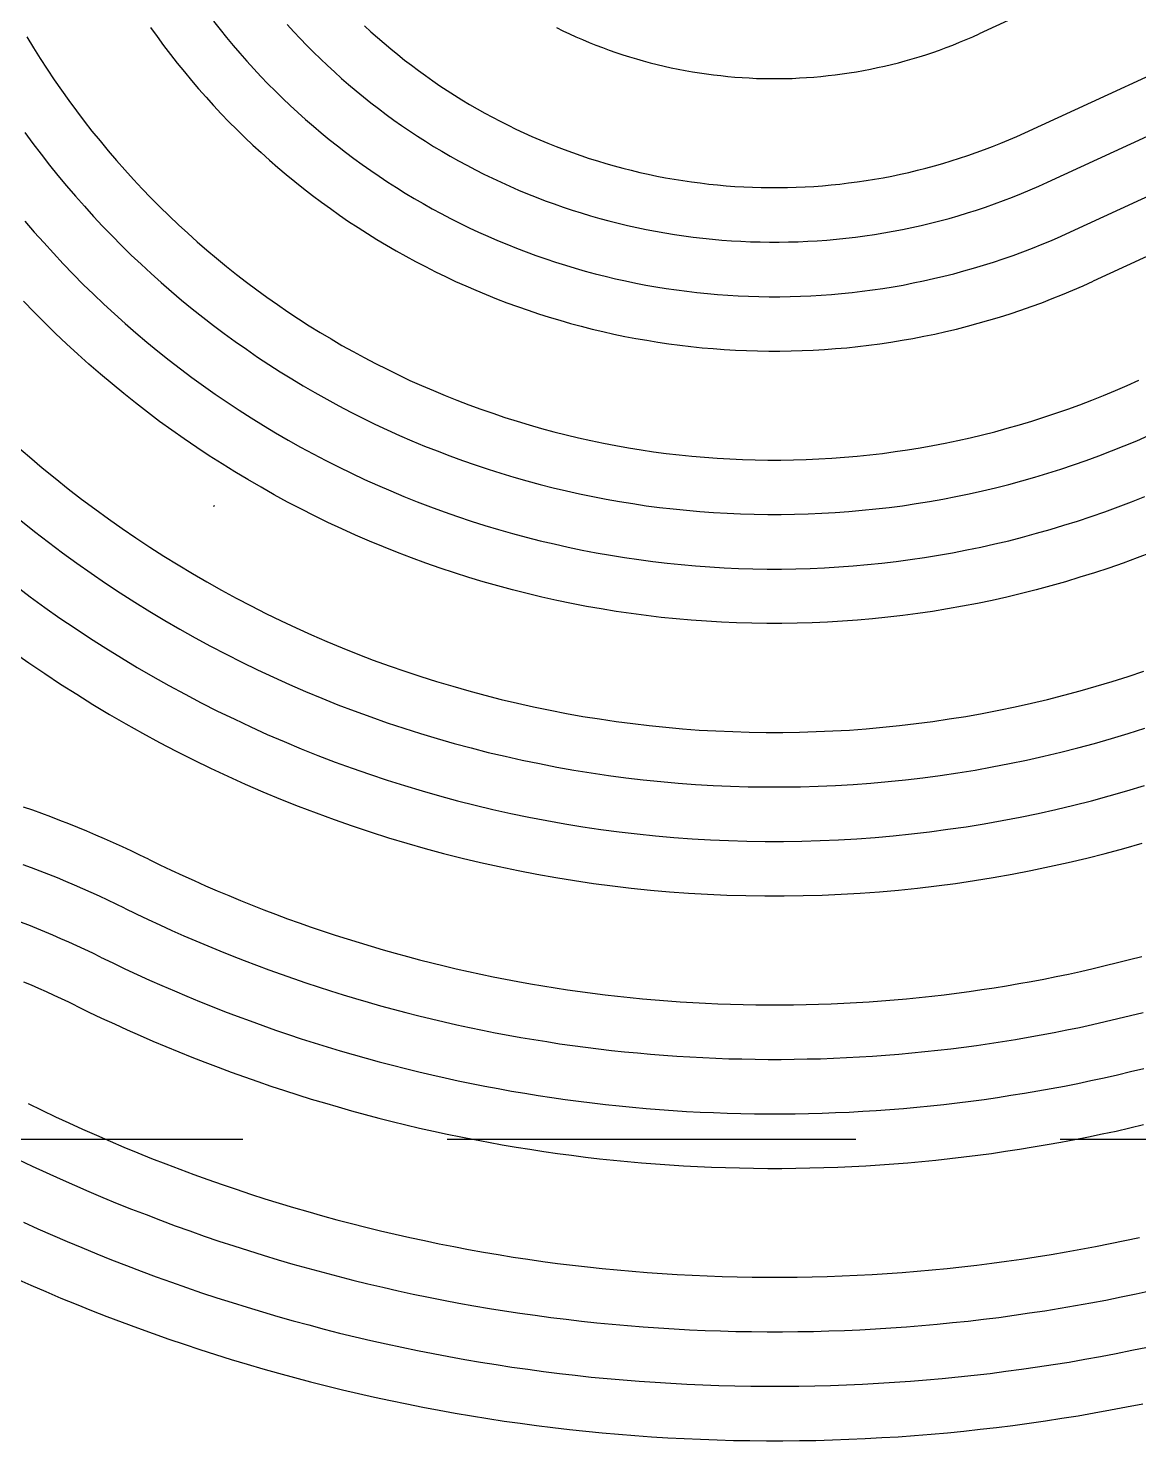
# Model space of a CAD drawing. Header units: inches. Extents: x 2439273 to 2445077, y 7048639 to 7057917.
# Drawn here: x 2443084 to 2443165.5, y 7055137.7 to 7055241.4 of the extents above; entities that cross this region are included whole.
import ezdxf

# ---------------------------------------------------------------- set-up
doc = ezdxf.new("R2010")
doc.units = ezdxf.units.IN
doc.header["$LTSCALE"] = 300
doc.header["$MEASUREMENT"] = 0
doc.linetypes.add('DASHEDX2', pattern=[0.165, 0.125, -0.04])
doc.linetypes.add('HIDDEN', pattern=[0.375, 0.25, -0.125])
doc.layers.add('GRID', color=254, linetype='HIDDEN')
doc.layers.add('PC', color=43, linetype='DASHEDX2')

msp = doc.modelspace()

# ---------------------------------------------------------------- linework, layer by layer
at = {"layer": 'GRID', "linetype": 'HIDDEN', "ltscale": 0.4}
msp.add_line((2439424.76, 7055159.84), (2444925.44, 7055159.84), dxfattribs=at)
at = {"layer": 'PC', "color": 24, "linetype": 'Continuous', "flags": 128}
for points in [[(2443765.98, 7055522.69), (2443153.81, 7055241.01)], [(2443157.16, 7055233.74), (2443772.17, 7055516.73)], [(2443158.83, 7055230.1), (2443775.27, 7055513.75)], [(2443160.51, 7055226.46), (2443778.36, 7055510.77)], [(2443781.45, 7055507.78), (2443162.17, 7055222.84)], [(2443092.98, 7055241.46), (2443093.46, 7055240.8), (2443093.94, 7055240.14), (2443094.44, 7055239.49), (2443094.94, 7055238.84), (2443095.46, 7055238.21), (2443095.98, 7055237.58), (2443096.51, 7055236.96), (2443097.05, 7055236.34), (2443097.61, 7055235.74), (2443098.16, 7055235.14), (2443098.73, 7055234.55), (2443099.31, 7055233.97), (2443099.89, 7055233.4), (2443100.49, 7055232.83), (2443101.09, 7055232.28), (2443101.7, 7055231.73), (2443102.32, 7055231.2), (2443102.94, 7055230.67), (2443103.57, 7055230.15), (2443104.21, 7055229.64), (2443104.86, 7055229.14), (2443105.52, 7055228.65), (2443106.18, 7055228.17), (2443106.85, 7055227.7), (2443107.52, 7055227.23), (2443108.21, 7055226.78), (2443108.9, 7055226.34), (2443109.59, 7055225.91), (2443110.29, 7055225.49), (2443111, 7055225.08), (2443111.71, 7055224.68), (2443112.43, 7055224.29), (2443113.16, 7055223.91), (2443113.89, 7055223.54), (2443114.63, 7055223.18), (2443115.37, 7055222.83), (2443116.11, 7055222.5), (2443116.86, 7055222.17), (2443117.62, 7055221.86), (2443118.38, 7055221.55), (2443119.14, 7055221.26), (2443119.91, 7055220.98), (2443120.69, 7055220.71), (2443121.46, 7055220.45), (2443122.24, 7055220.2), (2443123.03, 7055219.97), (2443123.81, 7055219.74), (2443124.6, 7055219.53), (2443125.4, 7055219.33), (2443126.19, 7055219.14), (2443126.99, 7055218.96), (2443127.79, 7055218.79), (2443128.6, 7055218.64), (2443129.4, 7055218.5), (2443130.21, 7055218.37), (2443131.02, 7055218.25), (2443131.83, 7055218.14), (2443132.64, 7055218.04), (2443133.46, 7055217.96), (2443134.27, 7055217.89), (2443135.09, 7055217.83), (2443135.91, 7055217.78), (2443136.73, 7055217.75), (2443137.54, 7055217.72), (2443138.36, 7055217.71), (2443139.18, 7055217.71), (2443140, 7055217.72), (2443140.82, 7055217.75), (2443141.63, 7055217.78), (2443142.45, 7055217.83), (2443143.27, 7055217.89), (2443144.08, 7055217.96), (2443144.9, 7055218.05), (2443145.71, 7055218.14), (2443146.52, 7055218.25), (2443147.33, 7055218.37), (2443148.14, 7055218.5), (2443148.94, 7055218.64), (2443149.75, 7055218.8), (2443150.55, 7055218.96), (2443151.35, 7055219.14), (2443152.14, 7055219.33), (2443152.94, 7055219.53), (2443153.73, 7055219.75), (2443154.52, 7055219.97), (2443155.3, 7055220.21), (2443156.08, 7055220.45), (2443156.86, 7055220.71), (2443157.63, 7055220.98), (2443158.4, 7055221.26), (2443159.16, 7055221.56), (2443159.92, 7055221.86), (2443160.68, 7055222.17), (2443161.43, 7055222.5), (2443162.17, 7055222.84)], [(2443097.61, 7055241.92), (2443098.08, 7055241.32), (2443098.56, 7055240.73), (2443099.04, 7055240.15), (2443099.54, 7055239.57), (2443100.04, 7055239), (2443100.55, 7055238.44), (2443101.07, 7055237.88), (2443101.6, 7055237.33), (2443102.14, 7055236.8), (2443102.68, 7055236.26), (2443103.23, 7055235.74), (2443103.79, 7055235.22), (2443104.35, 7055234.72), (2443104.93, 7055234.22), (2443105.51, 7055233.73), (2443106.1, 7055233.25), (2443106.69, 7055232.77), (2443107.29, 7055232.31), (2443107.9, 7055231.85), (2443108.52, 7055231.41), (2443109.14, 7055230.97), (2443109.76, 7055230.54), (2443110.4, 7055230.12), (2443111.04, 7055229.71), (2443111.68, 7055229.31), (2443112.34, 7055228.92), (2443112.99, 7055228.54), (2443113.66, 7055228.16), (2443114.32, 7055227.8), (2443115, 7055227.45), (2443115.68, 7055227.11), (2443116.36, 7055226.77), (2443117.05, 7055226.45), (2443117.74, 7055226.14), (2443118.44, 7055225.84), (2443119.14, 7055225.55), (2443119.84, 7055225.26), (2443120.55, 7055224.99), (2443121.27, 7055224.73), (2443121.99, 7055224.48), (2443122.71, 7055224.24), (2443123.43, 7055224.01), (2443124.16, 7055223.79), (2443124.89, 7055223.58), (2443125.62, 7055223.39), (2443126.36, 7055223.2), (2443127.1, 7055223.02), (2443127.84, 7055222.86), (2443128.59, 7055222.7), (2443129.33, 7055222.56), (2443130.08, 7055222.43), (2443130.83, 7055222.31), (2443131.58, 7055222.2), (2443132.34, 7055222.1), (2443133.09, 7055222.01), (2443133.85, 7055221.93), (2443134.6, 7055221.86), (2443135.36, 7055221.81), (2443136.12, 7055221.76), (2443136.88, 7055221.73), (2443137.64, 7055221.71), (2443138.4, 7055221.7), (2443139.16, 7055221.7), (2443139.92, 7055221.71), (2443140.68, 7055221.73), (2443141.44, 7055221.76), (2443142.2, 7055221.81), (2443142.96, 7055221.86), (2443143.71, 7055221.93), (2443144.47, 7055222.01), (2443145.22, 7055222.1), (2443145.98, 7055222.2), (2443146.73, 7055222.31), (2443147.48, 7055222.43), (2443148.23, 7055222.56), (2443148.97, 7055222.71), (2443149.72, 7055222.86), (2443150.46, 7055223.03), (2443151.2, 7055223.2), (2443151.94, 7055223.39), (2443152.67, 7055223.59), (2443153.4, 7055223.8), (2443154.13, 7055224.01), (2443154.85, 7055224.24), (2443155.57, 7055224.48), (2443156.29, 7055224.73), (2443157, 7055225), (2443157.71, 7055225.27), (2443158.42, 7055225.55), (2443159.12, 7055225.84), (2443159.82, 7055226.14), (2443160.51, 7055226.46)], [(2443103.01, 7055241.68), (2443103.49, 7055241.16), (2443103.96, 7055240.65), (2443104.45, 7055240.15), (2443104.95, 7055239.65), (2443105.45, 7055239.16), (2443105.96, 7055238.67), (2443106.47, 7055238.2), (2443106.99, 7055237.73), (2443107.52, 7055237.27), (2443108.06, 7055236.82), (2443108.6, 7055236.37), (2443109.15, 7055235.93), (2443109.71, 7055235.51), (2443110.27, 7055235.09), (2443110.83, 7055234.67), (2443111.41, 7055234.27), (2443111.99, 7055233.87), (2443112.57, 7055233.49), (2443113.16, 7055233.11), (2443113.76, 7055232.74), (2443114.36, 7055232.38), (2443114.97, 7055232.02), (2443115.58, 7055231.68), (2443116.2, 7055231.35), (2443116.82, 7055231.02), (2443117.44, 7055230.71), (2443118.07, 7055230.4), (2443118.71, 7055230.1), (2443119.35, 7055229.81), (2443119.99, 7055229.53), (2443120.64, 7055229.26), (2443121.29, 7055229), (2443121.95, 7055228.75), (2443122.61, 7055228.51), (2443123.27, 7055228.28), (2443123.93, 7055228.06), (2443124.6, 7055227.85), (2443125.27, 7055227.64), (2443125.95, 7055227.45), (2443126.63, 7055227.27), (2443127.31, 7055227.1), (2443127.99, 7055226.93), (2443128.67, 7055226.78), (2443129.36, 7055226.64), (2443130.05, 7055226.51), (2443130.74, 7055226.39), (2443131.43, 7055226.27), (2443132.13, 7055226.17), (2443132.82, 7055226.08), (2443133.52, 7055226), (2443134.22, 7055225.93), (2443134.92, 7055225.86), (2443135.62, 7055225.81), (2443136.32, 7055225.77), (2443137.02, 7055225.74), (2443137.72, 7055225.72), (2443138.42, 7055225.71), (2443139.12, 7055225.71), (2443139.82, 7055225.72), (2443140.52, 7055225.74), (2443141.22, 7055225.77), (2443141.92, 7055225.81), (2443142.62, 7055225.86), (2443143.32, 7055225.93), (2443144.02, 7055226), (2443144.72, 7055226.08), (2443145.41, 7055226.17), (2443146.11, 7055226.27), (2443146.8, 7055226.39), (2443147.49, 7055226.51), (2443148.18, 7055226.64), (2443148.87, 7055226.78), (2443149.55, 7055226.94), (2443150.23, 7055227.1), (2443150.91, 7055227.27), (2443151.59, 7055227.45), (2443152.27, 7055227.65), (2443152.94, 7055227.85), (2443153.61, 7055228.06), (2443154.27, 7055228.28), (2443154.93, 7055228.51), (2443155.59, 7055228.76), (2443156.25, 7055229.01), (2443156.9, 7055229.27), (2443157.55, 7055229.54), (2443158.19, 7055229.82), (2443158.83, 7055230.1)], [(2443108.69, 7055241.59), (2443109.16, 7055241.16), (2443109.64, 7055240.73), (2443110.13, 7055240.31), (2443110.62, 7055239.89), (2443111.12, 7055239.48), (2443111.62, 7055239.08), (2443112.13, 7055238.69), (2443112.64, 7055238.3), (2443113.16, 7055237.93), (2443113.69, 7055237.56), (2443114.22, 7055237.19), (2443114.76, 7055236.84), (2443115.3, 7055236.49), (2443115.84, 7055236.15), (2443116.39, 7055235.82), (2443116.95, 7055235.5), (2443117.51, 7055235.18), (2443118.08, 7055234.88), (2443118.65, 7055234.58), (2443119.22, 7055234.29), (2443119.8, 7055234.01), (2443120.38, 7055233.73), (2443120.97, 7055233.47), (2443121.56, 7055233.21), (2443122.15, 7055232.97), (2443122.75, 7055232.73), (2443123.35, 7055232.5), (2443123.95, 7055232.28), (2443124.56, 7055232.07), (2443125.17, 7055231.86), (2443125.78, 7055231.67), (2443126.4, 7055231.48), (2443127.02, 7055231.31), (2443127.64, 7055231.14), (2443128.26, 7055230.98), (2443128.89, 7055230.83), (2443129.51, 7055230.69), (2443130.14, 7055230.56), (2443130.78, 7055230.44), (2443131.41, 7055230.33), (2443132.04, 7055230.23), (2443132.68, 7055230.13), (2443133.32, 7055230.05), (2443133.96, 7055229.97), (2443134.6, 7055229.91), (2443135.24, 7055229.85), (2443135.88, 7055229.8), (2443136.52, 7055229.77), (2443137.16, 7055229.74), (2443137.81, 7055229.72), (2443138.45, 7055229.71), (2443139.09, 7055229.71), (2443139.73, 7055229.72), (2443140.38, 7055229.74), (2443141.02, 7055229.77), (2443141.66, 7055229.8), (2443142.3, 7055229.85), (2443142.94, 7055229.91), (2443143.58, 7055229.97), (2443144.22, 7055230.05), (2443144.86, 7055230.13), (2443145.5, 7055230.23), (2443146.13, 7055230.33), (2443146.76, 7055230.44), (2443147.4, 7055230.56), (2443148.02, 7055230.69), (2443148.65, 7055230.83), (2443149.28, 7055230.98), (2443149.9, 7055231.14), (2443150.52, 7055231.31), (2443151.14, 7055231.49), (2443151.76, 7055231.67), (2443152.37, 7055231.87), (2443152.98, 7055232.07), (2443153.59, 7055232.28), (2443154.19, 7055232.5), (2443154.79, 7055232.73), (2443155.39, 7055232.97), (2443155.98, 7055233.22), (2443156.57, 7055233.47), (2443157.16, 7055233.74)], [(2443122.77, 7055241.46), (2443123.25, 7055241.23), (2443123.72, 7055241), (2443124.2, 7055240.79), (2443124.69, 7055240.58), (2443125.17, 7055240.37), (2443125.66, 7055240.18), (2443126.15, 7055239.99), (2443126.65, 7055239.81), (2443127.14, 7055239.64), (2443127.64, 7055239.47), (2443128.14, 7055239.31), (2443128.65, 7055239.16), (2443129.15, 7055239.02), (2443129.66, 7055238.88), (2443130.17, 7055238.75), (2443130.68, 7055238.63), (2443131.2, 7055238.51), (2443131.71, 7055238.41), (2443132.23, 7055238.31), (2443132.75, 7055238.22), (2443133.27, 7055238.13), (2443133.79, 7055238.06), (2443134.31, 7055237.99), (2443134.83, 7055237.93), (2443135.35, 7055237.87), (2443135.88, 7055237.83), (2443136.4, 7055237.79), (2443136.93, 7055237.76), (2443137.45, 7055237.73), (2443137.98, 7055237.72), (2443138.51, 7055237.71), (2443139.03, 7055237.71), (2443139.56, 7055237.72), (2443140.08, 7055237.73), (2443140.61, 7055237.76), (2443141.14, 7055237.79), (2443141.66, 7055237.83), (2443142.18, 7055237.87), (2443142.71, 7055237.93), (2443143.23, 7055237.99), (2443143.75, 7055238.06), (2443144.27, 7055238.13), (2443144.79, 7055238.22), (2443145.31, 7055238.31), (2443145.83, 7055238.41), (2443146.34, 7055238.52), (2443146.85, 7055238.63), (2443147.37, 7055238.75), (2443147.88, 7055238.88), (2443148.38, 7055239.02), (2443148.89, 7055239.16), (2443149.39, 7055239.31), (2443149.9, 7055239.47), (2443150.4, 7055239.64), (2443150.89, 7055239.81), (2443151.39, 7055239.99), (2443151.88, 7055240.18), (2443152.37, 7055240.38), (2443152.85, 7055240.58), (2443153.33, 7055240.79), (2443153.81, 7055241.01)], [(2443083.89, 7055240.78), (2443084.38, 7055239.98), (2443084.87, 7055239.19), (2443085.39, 7055238.4), (2443085.91, 7055237.63), (2443086.44, 7055236.86), (2443086.98, 7055236.1), (2443087.54, 7055235.34), (2443088.11, 7055234.6), (2443088.68, 7055233.86), (2443089.27, 7055233.14), (2443089.87, 7055232.42), (2443090.48, 7055231.71), (2443091.1, 7055231.01), (2443091.73, 7055230.31), (2443092.36, 7055229.63), (2443093.01, 7055228.96), (2443093.67, 7055228.29), (2443094.34, 7055227.64), (2443095.02, 7055226.99), (2443095.71, 7055226.36), (2443096.4, 7055225.74), (2443097.11, 7055225.12), (2443097.82, 7055224.52), (2443098.55, 7055223.93), (2443099.28, 7055223.34), (2443100.02, 7055222.77), (2443100.77, 7055222.21), (2443101.52, 7055221.66), (2443102.29, 7055221.12), (2443103.06, 7055220.59), (2443103.84, 7055220.08), (2443104.63, 7055219.57), (2443105.42, 7055219.08), (2443106.23, 7055218.6), (2443107.03, 7055218.13), (2443107.85, 7055217.67), (2443108.67, 7055217.23), (2443109.5, 7055216.79), (2443110.34, 7055216.37), (2443111.18, 7055215.96), (2443112.02, 7055215.56), (2443112.88, 7055215.18), (2443113.74, 7055214.81), (2443114.6, 7055214.45), (2443115.47, 7055214.1), (2443116.34, 7055213.77), (2443117.22, 7055213.45), (2443118.1, 7055213.14), (2443118.99, 7055212.84), (2443119.88, 7055212.56), (2443120.78, 7055212.29), (2443121.68, 7055212.03), (2443122.58, 7055211.79), (2443123.49, 7055211.56), (2443124.4, 7055211.34), (2443125.31, 7055211.14), (2443126.23, 7055210.95), (2443127.14, 7055210.77), (2443128.07, 7055210.61), (2443128.99, 7055210.46), (2443129.91, 7055210.32), (2443130.84, 7055210.2), (2443131.77, 7055210.09), (2443132.7, 7055210), (2443133.63, 7055209.92), (2443134.57, 7055209.85), (2443135.5, 7055209.79), (2443136.43, 7055209.75), (2443137.37, 7055209.72), (2443138.3, 7055209.71), (2443139.24, 7055209.71), (2443140.17, 7055209.72), (2443141.11, 7055209.75), (2443142.04, 7055209.79), (2443142.98, 7055209.85), (2443143.91, 7055209.92), (2443144.84, 7055210), (2443145.77, 7055210.09), (2443146.7, 7055210.2), (2443147.63, 7055210.33), (2443148.55, 7055210.46), (2443149.48, 7055210.61), (2443150.4, 7055210.78), (2443151.32, 7055210.95), (2443152.23, 7055211.14), (2443153.15, 7055211.35), (2443154.06, 7055211.56), (2443154.96, 7055211.79), (2443155.87, 7055212.04), (2443156.77, 7055212.29), (2443157.66, 7055212.56), (2443158.55, 7055212.85), (2443159.44, 7055213.14), (2443160.32, 7055213.45), (2443161.2, 7055213.77), (2443162.08, 7055214.11), (2443162.94, 7055214.45), (2443163.81, 7055214.81), (2443164.67, 7055215.18), (2443165.52, 7055215.57)], [(2443083.75, 7055233.75), (2443084.34, 7055232.95), (2443084.94, 7055232.16), (2443085.55, 7055231.37), (2443086.18, 7055230.6), (2443086.81, 7055229.84), (2443087.46, 7055229.08), (2443088.12, 7055228.34), (2443088.79, 7055227.6), (2443089.46, 7055226.88), (2443090.15, 7055226.16), (2443090.85, 7055225.45), (2443091.56, 7055224.76), (2443092.29, 7055224.08), (2443093.02, 7055223.4), (2443093.76, 7055222.74), (2443094.51, 7055222.09), (2443095.26, 7055221.44), (2443096.03, 7055220.81), (2443096.81, 7055220.2), (2443097.6, 7055219.59), (2443098.39, 7055218.99), (2443099.2, 7055218.41), (2443100.01, 7055217.84), (2443100.83, 7055217.27), (2443101.66, 7055216.73), (2443102.5, 7055216.19), (2443103.34, 7055215.67), (2443104.19, 7055215.15), (2443105.05, 7055214.66), (2443105.92, 7055214.17), (2443106.79, 7055213.7), (2443107.67, 7055213.23), (2443108.56, 7055212.79), (2443109.45, 7055212.35), (2443110.35, 7055211.93), (2443111.26, 7055211.52), (2443112.17, 7055211.13), (2443113.09, 7055210.74), (2443114.01, 7055210.38), (2443114.94, 7055210.02), (2443115.87, 7055209.68), (2443116.81, 7055209.35), (2443117.75, 7055209.04), (2443118.7, 7055208.74), (2443119.65, 7055208.45), (2443120.61, 7055208.18), (2443121.57, 7055207.92), (2443122.53, 7055207.68), (2443123.5, 7055207.45), (2443124.47, 7055207.23), (2443125.44, 7055207.03), (2443126.42, 7055206.84), (2443127.4, 7055206.67), (2443128.38, 7055206.51), (2443129.36, 7055206.36), (2443130.35, 7055206.23), (2443131.33, 7055206.12), (2443132.32, 7055206.02), (2443133.31, 7055205.93), (2443134.3, 7055205.86), (2443135.3, 7055205.8), (2443136.29, 7055205.75), (2443137.28, 7055205.73), (2443138.28, 7055205.71), (2443139.27, 7055205.71), (2443140.26, 7055205.73), (2443141.26, 7055205.76), (2443142.25, 7055205.8), (2443143.24, 7055205.86), (2443144.23, 7055205.93), (2443145.22, 7055206.02), (2443146.21, 7055206.12), (2443147.2, 7055206.23), (2443148.18, 7055206.36), (2443149.17, 7055206.51), (2443150.15, 7055206.67), (2443151.13, 7055206.84), (2443152.1, 7055207.03), (2443153.08, 7055207.23), (2443154.05, 7055207.45), (2443155.01, 7055207.68), (2443155.98, 7055207.92), (2443156.93, 7055208.18), (2443157.89, 7055208.45), (2443158.84, 7055208.74), (2443159.79, 7055209.04), (2443160.73, 7055209.36), (2443161.67, 7055209.68), (2443162.6, 7055210.02), (2443163.53, 7055210.38), (2443164.45, 7055210.75), (2443165.37, 7055211.13), (2443166.28, 7055211.53)], [(2443083.76, 7055227.25), (2443084.44, 7055226.45), (2443085.14, 7055225.67), (2443085.85, 7055224.89), (2443086.57, 7055224.12), (2443087.3, 7055223.36), (2443088.04, 7055222.61), (2443088.79, 7055221.88), (2443089.55, 7055221.15), (2443090.33, 7055220.44), (2443091.11, 7055219.74), (2443091.9, 7055219.05), (2443092.71, 7055218.37), (2443093.52, 7055217.7), (2443094.34, 7055217.04), (2443095.18, 7055216.4), (2443096.02, 7055215.77), (2443096.87, 7055215.15), (2443097.73, 7055214.55), (2443098.6, 7055213.95), (2443099.48, 7055213.37), (2443100.36, 7055212.8), (2443101.26, 7055212.25), (2443102.16, 7055211.71), (2443103.07, 7055211.18), (2443103.99, 7055210.66), (2443104.91, 7055210.16), (2443105.84, 7055209.67), (2443106.78, 7055209.2), (2443107.73, 7055208.74), (2443108.68, 7055208.29), (2443109.64, 7055207.86), (2443110.61, 7055207.44), (2443111.58, 7055207.04), (2443112.56, 7055206.65), (2443113.54, 7055206.27), (2443114.53, 7055205.91), (2443115.52, 7055205.56), (2443116.52, 7055205.23), (2443117.52, 7055204.91), (2443118.53, 7055204.61), (2443119.54, 7055204.32), (2443120.56, 7055204.05), (2443121.58, 7055203.79), (2443122.6, 7055203.55), (2443123.63, 7055203.32), (2443124.66, 7055203.1), (2443125.69, 7055202.9), (2443126.73, 7055202.72), (2443127.77, 7055202.55), (2443128.81, 7055202.4), (2443129.85, 7055202.26), (2443130.9, 7055202.14), (2443131.94, 7055202.03), (2443132.99, 7055201.94), (2443134.04, 7055201.86), (2443135.09, 7055201.8), (2443136.14, 7055201.76), (2443137.2, 7055201.72), (2443138.25, 7055201.71), (2443139.3, 7055201.71), (2443140.35, 7055201.72), (2443141.4, 7055201.76), (2443142.46, 7055201.8), (2443143.51, 7055201.86), (2443144.56, 7055201.94), (2443145.6, 7055202.03), (2443146.65, 7055202.14), (2443147.7, 7055202.26), (2443148.74, 7055202.4), (2443149.78, 7055202.55), (2443150.82, 7055202.72), (2443151.85, 7055202.91), (2443152.89, 7055203.11), (2443153.92, 7055203.32), (2443154.95, 7055203.55), (2443155.97, 7055203.79), (2443156.99, 7055204.05), (2443158.01, 7055204.33), (2443159.02, 7055204.61), (2443160.02, 7055204.92), (2443161.03, 7055205.23), (2443162.03, 7055205.57), (2443163.02, 7055205.91), (2443164.01, 7055206.28), (2443164.99, 7055206.65), (2443165.97, 7055207.04)], [(2443166.45, 7055202.93), (2443165.41, 7055202.53), (2443164.37, 7055202.15), (2443163.32, 7055201.78), (2443162.26, 7055201.43), (2443161.2, 7055201.1), (2443160.14, 7055200.78), (2443159.07, 7055200.47), (2443158, 7055200.18), (2443156.92, 7055199.91), (2443155.84, 7055199.65), (2443154.76, 7055199.41), (2443153.67, 7055199.19), (2443152.58, 7055198.98), (2443151.49, 7055198.78), (2443150.39, 7055198.6), (2443149.29, 7055198.44), (2443148.19, 7055198.3), (2443147.09, 7055198.17), (2443145.98, 7055198.05), (2443144.88, 7055197.96), (2443143.77, 7055197.87), (2443142.66, 7055197.81), (2443141.55, 7055197.76), (2443140.44, 7055197.73), (2443139.33, 7055197.71), (2443138.22, 7055197.71), (2443137.11, 7055197.73), (2443136, 7055197.76), (2443134.89, 7055197.81), (2443133.78, 7055197.87), (2443132.67, 7055197.95), (2443131.56, 7055198.05), (2443130.46, 7055198.16), (2443129.36, 7055198.29), (2443128.25, 7055198.44), (2443127.16, 7055198.6), (2443126.06, 7055198.78), (2443124.97, 7055198.97), (2443123.87, 7055199.18), (2443122.79, 7055199.41), (2443121.7, 7055199.65), (2443120.62, 7055199.91), (2443119.55, 7055200.18), (2443118.47, 7055200.47), (2443117.4, 7055200.77), (2443116.34, 7055201.09), (2443115.28, 7055201.43), (2443114.23, 7055201.78), (2443113.18, 7055202.15), (2443112.14, 7055202.53), (2443111.1, 7055202.92), (2443110.07, 7055203.34), (2443109.04, 7055203.76), (2443108.02, 7055204.2), (2443107.01, 7055204.66), (2443106, 7055205.13), (2443105.01, 7055205.62), (2443104.01, 7055206.12), (2443103.03, 7055206.63), (2443102.05, 7055207.16), (2443101.09, 7055207.71), (2443100.12, 7055208.27), (2443099.17, 7055208.84), (2443098.23, 7055209.42), (2443097.29, 7055210.02), (2443096.37, 7055210.64), (2443095.45, 7055211.26), (2443094.54, 7055211.9), (2443093.64, 7055212.55), (2443092.75, 7055213.22), (2443091.87, 7055213.9), (2443091.01, 7055214.59), (2443090.15, 7055215.3), (2443089.3, 7055216.01), (2443088.46, 7055216.74), (2443087.63, 7055217.48), (2443086.82, 7055218.24), (2443086.01, 7055219), (2443085.22, 7055219.78), (2443084.44, 7055220.57), (2443083.66, 7055221.37)], [(2443083.17, 7055210.74), (2443084.09, 7055209.94), (2443085.03, 7055209.15), (2443085.98, 7055208.37), (2443086.94, 7055207.6), (2443087.91, 7055206.85), (2443088.89, 7055206.12), (2443089.89, 7055205.4), (2443090.89, 7055204.69), (2443091.9, 7055204), (2443092.93, 7055203.32), (2443093.96, 7055202.66), (2443095, 7055202.01), (2443096.06, 7055201.38), (2443097.12, 7055200.76), (2443098.19, 7055200.16), (2443099.27, 7055199.57), (2443100.36, 7055199.01), (2443101.45, 7055198.45), (2443102.56, 7055197.91), (2443103.67, 7055197.39), (2443104.79, 7055196.89), (2443105.91, 7055196.4), (2443107.05, 7055195.93), (2443108.19, 7055195.47), (2443109.33, 7055195.03), (2443110.49, 7055194.61), (2443111.65, 7055194.21), (2443112.81, 7055193.82), (2443113.98, 7055193.45), (2443115.16, 7055193.1), (2443116.34, 7055192.76), (2443117.52, 7055192.44), (2443118.71, 7055192.14), (2443119.91, 7055191.85), (2443121.1, 7055191.59), (2443122.31, 7055191.34), (2443123.51, 7055191.11), (2443124.72, 7055190.89), (2443125.93, 7055190.7), (2443127.15, 7055190.52), (2443128.37, 7055190.36), (2443129.58, 7055190.21), (2443130.81, 7055190.09), (2443132.03, 7055189.98), (2443133.25, 7055189.89), (2443134.48, 7055189.82), (2443135.71, 7055189.77), (2443136.93, 7055189.73), (2443138.16, 7055189.71), (2443139.39, 7055189.71), (2443140.62, 7055189.73), (2443141.84, 7055189.77), (2443143.07, 7055189.82), (2443144.29, 7055189.89), (2443145.52, 7055189.98), (2443146.74, 7055190.09), (2443147.96, 7055190.21), (2443149.18, 7055190.36), (2443150.4, 7055190.52), (2443151.61, 7055190.7), (2443152.83, 7055190.89), (2443154.03, 7055191.11), (2443155.24, 7055191.34), (2443156.44, 7055191.59), (2443157.64, 7055191.86), (2443158.83, 7055192.14), (2443160.02, 7055192.44), (2443161.21, 7055192.76), (2443162.39, 7055193.1), (2443163.57, 7055193.45), (2443164.74, 7055193.82), (2443165.9, 7055194.21)], [(2443097.59, 7055206.33), (2443097.69, 7055206.38)], [(2443083.46, 7055205.26), (2443084.47, 7055204.46), (2443085.49, 7055203.67), (2443086.52, 7055202.9), (2443087.56, 7055202.14), (2443088.61, 7055201.4), (2443089.67, 7055200.68), (2443090.74, 7055199.97), (2443091.83, 7055199.27), (2443092.92, 7055198.59), (2443094.02, 7055197.93), (2443095.14, 7055197.29), (2443096.26, 7055196.66), (2443097.39, 7055196.04), (2443098.53, 7055195.45), (2443099.68, 7055194.87), (2443100.83, 7055194.31), (2443102, 7055193.76), (2443103.17, 7055193.23), (2443104.35, 7055192.72), (2443105.54, 7055192.22), (2443106.73, 7055191.75), (2443107.93, 7055191.29), (2443109.14, 7055190.85), (2443110.35, 7055190.42), (2443111.57, 7055190.02), (2443112.8, 7055189.63), (2443114.03, 7055189.26), (2443115.27, 7055188.9), (2443116.51, 7055188.57), (2443117.76, 7055188.25), (2443119.01, 7055187.96), (2443120.26, 7055187.68), (2443121.52, 7055187.42), (2443122.79, 7055187.17), (2443124.05, 7055186.95), (2443125.32, 7055186.74), (2443126.59, 7055186.56), (2443127.87, 7055186.39), (2443129.15, 7055186.24), (2443130.43, 7055186.11), (2443131.71, 7055185.99), (2443132.99, 7055185.9), (2443134.27, 7055185.82), (2443135.56, 7055185.77), (2443136.84, 7055185.73), (2443138.13, 7055185.71), (2443139.42, 7055185.71), (2443140.7, 7055185.73), (2443141.99, 7055185.77), (2443143.27, 7055185.82), (2443144.56, 7055185.9), (2443145.84, 7055185.99), (2443147.12, 7055186.11), (2443148.4, 7055186.24), (2443149.68, 7055186.39), (2443150.95, 7055186.56), (2443152.23, 7055186.74), (2443153.5, 7055186.95), (2443154.76, 7055187.18), (2443156.02, 7055187.42), (2443157.28, 7055187.68), (2443158.54, 7055187.96), (2443159.79, 7055188.26), (2443161.04, 7055188.57), (2443162.28, 7055188.91), (2443163.52, 7055189.26), (2443164.75, 7055189.63), (2443165.97, 7055190.02)], [(2443083.07, 7055200.49), (2443084.14, 7055199.68), (2443085.23, 7055198.89), (2443086.33, 7055198.11), (2443087.44, 7055197.36), (2443088.56, 7055196.61), (2443089.69, 7055195.89), (2443090.84, 7055195.18), (2443091.99, 7055194.49), (2443093.15, 7055193.81), (2443094.33, 7055193.15), (2443095.51, 7055192.51), (2443096.7, 7055191.89), (2443097.9, 7055191.28), (2443099.11, 7055190.7), (2443100.33, 7055190.13), (2443101.55, 7055189.57), (2443102.78, 7055189.04), (2443104.03, 7055188.52), (2443105.27, 7055188.02), (2443106.53, 7055187.54), (2443107.79, 7055187.08), (2443109.06, 7055186.64), (2443110.34, 7055186.21), (2443111.62, 7055185.81), (2443112.91, 7055185.42), (2443114.2, 7055185.05), (2443115.5, 7055184.7), (2443116.8, 7055184.37), (2443118.11, 7055184.06), (2443119.42, 7055183.77), (2443120.74, 7055183.49), (2443122.06, 7055183.24), (2443123.38, 7055183), (2443124.71, 7055182.79), (2443126.04, 7055182.59), (2443127.37, 7055182.42), (2443128.71, 7055182.26), (2443130.05, 7055182.12), (2443131.39, 7055182.01), (2443132.73, 7055181.91), (2443134.07, 7055181.83), (2443135.41, 7055181.77), (2443136.76, 7055181.73), (2443138.1, 7055181.71), (2443139.45, 7055181.71), (2443140.79, 7055181.73), (2443142.14, 7055181.77), (2443143.48, 7055181.83), (2443144.82, 7055181.91), (2443146.16, 7055182.01), (2443147.5, 7055182.13), (2443148.84, 7055182.26), (2443150.17, 7055182.42), (2443151.51, 7055182.6), (2443152.84, 7055182.79), (2443154.16, 7055183.01), (2443155.49, 7055183.24), (2443156.81, 7055183.5), (2443158.13, 7055183.77), (2443159.44, 7055184.06), (2443160.75, 7055184.37), (2443162.05, 7055184.7), (2443163.35, 7055185.05), (2443164.64, 7055185.42), (2443165.93, 7055185.81)], [(2443082.9, 7055195.64), (2443084.05, 7055194.83), (2443085.21, 7055194.04), (2443086.38, 7055193.26), (2443087.56, 7055192.51), (2443088.75, 7055191.77), (2443089.96, 7055191.04), (2443091.17, 7055190.34), (2443092.39, 7055189.65), (2443093.63, 7055188.98), (2443094.87, 7055188.33), (2443096.12, 7055187.7), (2443097.38, 7055187.09), (2443098.65, 7055186.49), (2443099.93, 7055185.91), (2443101.22, 7055185.36), (2443102.52, 7055184.82), (2443103.82, 7055184.3), (2443105.13, 7055183.8), (2443106.45, 7055183.31), (2443107.77, 7055182.85), (2443109.1, 7055182.41), (2443110.44, 7055181.98), (2443111.78, 7055181.58), (2443113.13, 7055181.19), (2443114.49, 7055180.83), (2443115.85, 7055180.49), (2443117.21, 7055180.16), (2443118.58, 7055179.86), (2443119.96, 7055179.57), (2443121.33, 7055179.31), (2443122.72, 7055179.06), (2443124.1, 7055178.84), (2443125.49, 7055178.63), (2443126.88, 7055178.45), (2443128.27, 7055178.28), (2443129.67, 7055178.14), (2443131.07, 7055178.02), (2443132.47, 7055177.92), (2443133.87, 7055177.83), (2443135.27, 7055177.77), (2443136.67, 7055177.73), (2443138.07, 7055177.71), (2443139.48, 7055177.71), (2443140.88, 7055177.73), (2443142.28, 7055177.77), (2443143.68, 7055177.84), (2443145.08, 7055177.92), (2443146.48, 7055178.02), (2443147.88, 7055178.14), (2443149.28, 7055178.29), (2443150.67, 7055178.45), (2443152.06, 7055178.63), (2443153.45, 7055178.84), (2443154.83, 7055179.06), (2443156.22, 7055179.31), (2443157.59, 7055179.57), (2443158.97, 7055179.86), (2443160.34, 7055180.16), (2443161.7, 7055180.49), (2443163.06, 7055180.83), (2443164.42, 7055181.2), (2443165.77, 7055181.58)], [(2443092.83, 7055180.4), (2443092.19, 7055180.71), (2443091.55, 7055181.02), (2443090.91, 7055181.32), (2443090.26, 7055181.61), (2443089.61, 7055181.9), (2443088.96, 7055182.18), (2443088.3, 7055182.46), (2443087.65, 7055182.73), (2443086.99, 7055183), (2443086.32, 7055183.25), (2443085.66, 7055183.51), (2443084.99, 7055183.75), (2443084.33, 7055184), (2443083.65, 7055184.23)], [(2443092.83, 7055180.4), (2443093.67, 7055180), (2443094.5, 7055179.6), (2443095.34, 7055179.21), (2443096.18, 7055178.83), (2443097.02, 7055178.45), (2443097.87, 7055178.09), (2443098.72, 7055177.73), (2443099.58, 7055177.37), (2443100.44, 7055177.03), (2443101.3, 7055176.69), (2443102.16, 7055176.36), (2443103.03, 7055176.04), (2443103.9, 7055175.73), (2443104.77, 7055175.42), (2443105.64, 7055175.12), (2443106.52, 7055174.83), (2443107.4, 7055174.55), (2443108.28, 7055174.28), (2443109.17, 7055174.01), (2443110.05, 7055173.75), (2443110.94, 7055173.5), (2443111.84, 7055173.26), (2443112.73, 7055173.02), (2443113.63, 7055172.79), (2443114.52, 7055172.57), (2443115.42, 7055172.36), (2443116.32, 7055172.16), (2443117.23, 7055171.96), (2443118.13, 7055171.78), (2443119.04, 7055171.6), (2443119.95, 7055171.43), (2443120.86, 7055171.26), (2443121.77, 7055171.11), (2443122.68, 7055170.96), (2443123.59, 7055170.82), (2443124.51, 7055170.69), (2443125.43, 7055170.57), (2443126.34, 7055170.45), (2443127.26, 7055170.35), (2443128.18, 7055170.25), (2443129.1, 7055170.16), (2443130.02, 7055170.08), (2443130.94, 7055170), (2443131.86, 7055169.94), (2443132.79, 7055169.88), (2443133.71, 7055169.83), (2443134.63, 7055169.79), (2443135.56, 7055169.76), (2443136.48, 7055169.73), (2443137.4, 7055169.72), (2443138.33, 7055169.71), (2443139.25, 7055169.71), (2443140.18, 7055169.72), (2443141.1, 7055169.74), (2443142.02, 7055169.76), (2443142.95, 7055169.79), (2443143.87, 7055169.83), (2443144.79, 7055169.88), (2443145.72, 7055169.94), (2443146.64, 7055170.01), (2443147.56, 7055170.08), (2443148.48, 7055170.16), (2443149.4, 7055170.25), (2443150.32, 7055170.35), (2443151.24, 7055170.46), (2443152.15, 7055170.57), (2443153.07, 7055170.7), (2443153.99, 7055170.83), (2443154.9, 7055170.97), (2443155.81, 7055171.12), (2443156.72, 7055171.27), (2443157.63, 7055171.43), (2443158.54, 7055171.61), (2443159.45, 7055171.79), (2443160.35, 7055171.97), (2443161.25, 7055172.17), (2443162.16, 7055172.37), (2443163.06, 7055172.59), (2443163.95, 7055172.81), (2443164.85, 7055173.03), (2443165.74, 7055173.27)], [(2443091.07, 7055176.81), (2443090.46, 7055177.11), (2443089.85, 7055177.4), (2443089.24, 7055177.68), (2443088.62, 7055177.96), (2443088.01, 7055178.24), (2443087.39, 7055178.51), (2443086.76, 7055178.77), (2443086.14, 7055179.03), (2443085.51, 7055179.28), (2443084.88, 7055179.52), (2443084.25, 7055179.76), (2443083.62, 7055180)], [(2443091.07, 7055176.81), (2443091.93, 7055176.39), (2443092.8, 7055175.98), (2443093.67, 7055175.58), (2443094.54, 7055175.18), (2443095.42, 7055174.79), (2443096.3, 7055174.41), (2443097.18, 7055174.04), (2443098.07, 7055173.67), (2443098.96, 7055173.31), (2443099.86, 7055172.96), (2443100.75, 7055172.62), (2443101.65, 7055172.29), (2443102.56, 7055171.96), (2443103.46, 7055171.64), (2443104.37, 7055171.33), (2443105.28, 7055171.03), (2443106.19, 7055170.74), (2443107.11, 7055170.45), (2443108.03, 7055170.18), (2443108.95, 7055169.91), (2443109.87, 7055169.65), (2443110.8, 7055169.39), (2443111.73, 7055169.15), (2443112.66, 7055168.91), (2443113.59, 7055168.68), (2443114.53, 7055168.46), (2443115.46, 7055168.25), (2443116.4, 7055168.05), (2443117.34, 7055167.86), (2443118.28, 7055167.67), (2443119.22, 7055167.49), (2443120.17, 7055167.32), (2443121.11, 7055167.16), (2443122.06, 7055167.01), (2443123.01, 7055166.86), (2443123.96, 7055166.73), (2443124.91, 7055166.6), (2443125.87, 7055166.48), (2443126.82, 7055166.37), (2443127.77, 7055166.27), (2443128.73, 7055166.18), (2443129.68, 7055166.09), (2443130.64, 7055166.02), (2443131.6, 7055165.95), (2443132.56, 7055165.89), (2443133.51, 7055165.84), (2443134.47, 7055165.79), (2443135.43, 7055165.76), (2443136.39, 7055165.74), (2443137.35, 7055165.72), (2443138.31, 7055165.71), (2443139.27, 7055165.71), (2443140.23, 7055165.72), (2443141.19, 7055165.74), (2443142.15, 7055165.76), (2443143.11, 7055165.8), (2443144.07, 7055165.84), (2443145.03, 7055165.89), (2443145.98, 7055165.95), (2443146.94, 7055166.02), (2443147.9, 7055166.1), (2443148.85, 7055166.18), (2443149.81, 7055166.28), (2443150.76, 7055166.38), (2443151.72, 7055166.49), (2443152.67, 7055166.61), (2443153.62, 7055166.74), (2443154.57, 7055166.87), (2443155.52, 7055167.02), (2443156.47, 7055167.17), (2443157.41, 7055167.33), (2443158.36, 7055167.5), (2443159.3, 7055167.68), (2443160.24, 7055167.87), (2443161.18, 7055168.06), (2443162.12, 7055168.26), (2443163.06, 7055168.48), (2443163.99, 7055168.7), (2443164.92, 7055168.92), (2443165.85, 7055169.16)], [(2443089.3, 7055173.22), (2443088.73, 7055173.5), (2443088.15, 7055173.78), (2443087.57, 7055174.05), (2443086.99, 7055174.31), (2443086.4, 7055174.57), (2443085.81, 7055174.83), (2443085.22, 7055175.08), (2443084.63, 7055175.32), (2443084.04, 7055175.56), (2443083.44, 7055175.79)], [(2443089.3, 7055173.22), (2443090.2, 7055172.79), (2443091.09, 7055172.36), (2443092, 7055171.94), (2443092.9, 7055171.53), (2443093.81, 7055171.13), (2443094.73, 7055170.73), (2443095.64, 7055170.34), (2443096.56, 7055169.96), (2443097.49, 7055169.59), (2443098.41, 7055169.23), (2443099.34, 7055168.88), (2443100.28, 7055168.53), (2443101.21, 7055168.19), (2443102.15, 7055167.86), (2443103.1, 7055167.54), (2443104.04, 7055167.23), (2443104.99, 7055166.92), (2443105.94, 7055166.63), (2443106.89, 7055166.34), (2443107.85, 7055166.06), (2443108.8, 7055165.79), (2443109.76, 7055165.53), (2443110.73, 7055165.28), (2443111.69, 7055165.03), (2443112.66, 7055164.79), (2443113.63, 7055164.57), (2443114.6, 7055164.35), (2443115.57, 7055164.14), (2443116.55, 7055163.94), (2443117.52, 7055163.74), (2443118.5, 7055163.56), (2443119.48, 7055163.38), (2443120.46, 7055163.22), (2443121.44, 7055163.06), (2443122.43, 7055162.91), (2443123.41, 7055162.77), (2443124.4, 7055162.63), (2443125.39, 7055162.51), (2443126.38, 7055162.4), (2443127.37, 7055162.29), (2443128.36, 7055162.19), (2443129.35, 7055162.11), (2443130.34, 7055162.03), (2443131.33, 7055161.96), (2443132.33, 7055161.89), (2443133.32, 7055161.84), (2443134.31, 7055161.8), (2443135.31, 7055161.76), (2443136.3, 7055161.74), (2443137.3, 7055161.72), (2443138.29, 7055161.71), (2443139.29, 7055161.71), (2443140.29, 7055161.72), (2443141.28, 7055161.74), (2443142.28, 7055161.76), (2443143.27, 7055161.8), (2443144.26, 7055161.84), (2443145.26, 7055161.9), (2443146.25, 7055161.96), (2443147.24, 7055162.03), (2443148.24, 7055162.11), (2443149.23, 7055162.2), (2443150.22, 7055162.3), (2443151.21, 7055162.4), (2443152.2, 7055162.52), (2443153.18, 7055162.64), (2443154.17, 7055162.77), (2443155.16, 7055162.92), (2443156.14, 7055163.07), (2443157.12, 7055163.22), (2443158.1, 7055163.39), (2443159.08, 7055163.57), (2443160.06, 7055163.75), (2443161.04, 7055163.95), (2443162.01, 7055164.15), (2443162.98, 7055164.36), (2443163.96, 7055164.58), (2443164.92, 7055164.81), (2443165.89, 7055165.04)], [(2443087.53, 7055169.64), (2443086.99, 7055169.9), (2443086.45, 7055170.16), (2443085.9, 7055170.41), (2443085.35, 7055170.66), (2443084.79, 7055170.91), (2443084.24, 7055171.15), (2443083.68, 7055171.38)], [(2443087.53, 7055169.64), (2443088.46, 7055169.18), (2443089.39, 7055168.74), (2443090.33, 7055168.31), (2443091.27, 7055167.88), (2443092.21, 7055167.46), (2443093.15, 7055167.05), (2443094.1, 7055166.65), (2443095.06, 7055166.26), (2443096.01, 7055165.88), (2443096.97, 7055165.5), (2443097.94, 7055165.13), (2443098.9, 7055164.77), (2443099.87, 7055164.42), (2443100.85, 7055164.08), (2443101.82, 7055163.75), (2443102.8, 7055163.43), (2443103.78, 7055163.11), (2443104.77, 7055162.8), (2443105.75, 7055162.51), (2443106.74, 7055162.22), (2443107.73, 7055161.94), (2443108.73, 7055161.67), (2443109.73, 7055161.4), (2443110.72, 7055161.15), (2443111.73, 7055160.9), (2443112.73, 7055160.67), (2443113.74, 7055160.44), (2443114.74, 7055160.22), (2443115.75, 7055160.02), (2443116.76, 7055159.82), (2443117.78, 7055159.62), (2443118.79, 7055159.44), (2443119.81, 7055159.27), (2443120.83, 7055159.11), (2443121.84, 7055158.95), (2443122.86, 7055158.8), (2443123.89, 7055158.67), (2443124.91, 7055158.54), (2443125.93, 7055158.42), (2443126.96, 7055158.31), (2443127.98, 7055158.21), (2443129.01, 7055158.12), (2443130.04, 7055158.04), (2443131.07, 7055157.97), (2443132.1, 7055157.9), (2443133.13, 7055157.85), (2443134.16, 7055157.8), (2443135.19, 7055157.76), (2443136.22, 7055157.74), (2443137.25, 7055157.72), (2443138.28, 7055157.71), (2443139.31, 7055157.71), (2443140.34, 7055157.72), (2443141.37, 7055157.74), (2443142.4, 7055157.77), (2443143.43, 7055157.8), (2443144.46, 7055157.85), (2443145.49, 7055157.9), (2443146.52, 7055157.97), (2443147.55, 7055158.04), (2443148.57, 7055158.12), (2443149.6, 7055158.22), (2443150.63, 7055158.32), (2443151.65, 7055158.43), (2443152.68, 7055158.55), (2443153.7, 7055158.67), (2443154.72, 7055158.81), (2443155.74, 7055158.96), (2443156.76, 7055159.11), (2443157.78, 7055159.28), (2443158.79, 7055159.45), (2443159.81, 7055159.63), (2443160.82, 7055159.83), (2443161.83, 7055160.03), (2443162.84, 7055160.24), (2443163.85, 7055160.45), (2443164.86, 7055160.68), (2443165.86, 7055160.92)], [(2443084, 7055162.46), (2443084.99, 7055161.98), (2443085.99, 7055161.5), (2443086.99, 7055161.04), (2443087.99, 7055160.58), (2443089, 7055160.14), (2443090.01, 7055159.7), (2443091.02, 7055159.27), (2443092.04, 7055158.85), (2443093.06, 7055158.44), (2443094.09, 7055158.04), (2443095.12, 7055157.64), (2443096.15, 7055157.26), (2443097.19, 7055156.89), (2443098.23, 7055156.52), (2443099.27, 7055156.17), (2443100.32, 7055155.82), (2443101.37, 7055155.48), (2443102.42, 7055155.16), (2443103.48, 7055154.84), (2443104.53, 7055154.53), (2443105.59, 7055154.23), (2443106.66, 7055153.94), (2443107.72, 7055153.66), (2443108.79, 7055153.39), (2443109.86, 7055153.13), (2443110.93, 7055152.87), (2443112.01, 7055152.63), (2443113.09, 7055152.4), (2443114.17, 7055152.17), (2443115.25, 7055151.96), (2443116.33, 7055151.76), (2443117.41, 7055151.56), (2443118.5, 7055151.38), (2443119.59, 7055151.2), (2443120.68, 7055151.04), (2443121.77, 7055150.88), (2443122.86, 7055150.73), (2443123.95, 7055150.6), (2443125.05, 7055150.47), (2443126.14, 7055150.35), (2443127.24, 7055150.25), (2443128.34, 7055150.15), (2443129.44, 7055150.06), (2443130.54, 7055149.98), (2443131.64, 7055149.91), (2443132.74, 7055149.86), (2443133.84, 7055149.81), (2443134.94, 7055149.77), (2443136.04, 7055149.74), (2443137.14, 7055149.72), (2443138.24, 7055149.71), (2443139.35, 7055149.71), (2443140.45, 7055149.72), (2443141.55, 7055149.74), (2443142.65, 7055149.77), (2443143.75, 7055149.81), (2443144.85, 7055149.86), (2443145.95, 7055149.92), (2443147.05, 7055149.99), (2443148.15, 7055150.07), (2443149.25, 7055150.15), (2443150.35, 7055150.25), (2443151.45, 7055150.36), (2443152.54, 7055150.48), (2443153.64, 7055150.6), (2443154.73, 7055150.74), (2443155.82, 7055150.89), (2443156.91, 7055151.04), (2443158, 7055151.21), (2443159.09, 7055151.39), (2443160.18, 7055151.57), (2443161.26, 7055151.77), (2443162.34, 7055151.97), (2443163.42, 7055152.19), (2443164.5, 7055152.41), (2443165.58, 7055152.64)], [(2443083.26, 7055158.37), (2443084.28, 7055157.88), (2443085.32, 7055157.4), (2443086.35, 7055156.93), (2443087.39, 7055156.47), (2443088.44, 7055156.02), (2443089.48, 7055155.58), (2443090.54, 7055155.14), (2443091.59, 7055154.72), (2443092.65, 7055154.31), (2443093.71, 7055153.9), (2443094.78, 7055153.5), (2443095.85, 7055153.12), (2443096.92, 7055152.74), (2443098, 7055152.37), (2443099.08, 7055152.02), (2443100.16, 7055151.67), (2443101.25, 7055151.33), (2443102.34, 7055151), (2443103.43, 7055150.68), (2443104.52, 7055150.37), (2443105.62, 7055150.08), (2443106.72, 7055149.79), (2443107.82, 7055149.51), (2443108.93, 7055149.24), (2443110.04, 7055148.98), (2443111.15, 7055148.72), (2443112.26, 7055148.48), (2443113.37, 7055148.25), (2443114.49, 7055148.03), (2443115.61, 7055147.82), (2443116.72, 7055147.62), (2443117.85, 7055147.43), (2443118.97, 7055147.25), (2443120.09, 7055147.08), (2443121.22, 7055146.92), (2443122.35, 7055146.77), (2443123.48, 7055146.63), (2443124.61, 7055146.5), (2443125.74, 7055146.37), (2443126.87, 7055146.26), (2443128, 7055146.16), (2443129.14, 7055146.07), (2443130.27, 7055145.99), (2443131.41, 7055145.92), (2443132.54, 7055145.86), (2443133.68, 7055145.81), (2443134.82, 7055145.77), (2443135.95, 7055145.74), (2443137.09, 7055145.72), (2443138.23, 7055145.71), (2443139.36, 7055145.71), (2443140.5, 7055145.72), (2443141.64, 7055145.74), (2443142.78, 7055145.77), (2443143.91, 7055145.81), (2443145.05, 7055145.86), (2443146.19, 7055145.92), (2443147.32, 7055146), (2443148.46, 7055146.08), (2443149.59, 7055146.17), (2443150.72, 7055146.27), (2443151.85, 7055146.38), (2443152.99, 7055146.5), (2443154.12, 7055146.63), (2443155.24, 7055146.77), (2443156.37, 7055146.93), (2443157.5, 7055147.09), (2443158.62, 7055147.26), (2443159.74, 7055147.44), (2443160.87, 7055147.63), (2443161.99, 7055147.83), (2443163.1, 7055148.04), (2443164.22, 7055148.27), (2443165.33, 7055148.5), (2443166.44, 7055148.74)], [(2443083.65, 7055153.77), (2443084.71, 7055153.28), (2443085.79, 7055152.81), (2443086.86, 7055152.34), (2443087.94, 7055151.89), (2443089.03, 7055151.44), (2443090.12, 7055151), (2443091.21, 7055150.57), (2443092.3, 7055150.16), (2443093.4, 7055149.75), (2443094.51, 7055149.35), (2443095.62, 7055148.96), (2443096.73, 7055148.58), (2443097.84, 7055148.21), (2443098.96, 7055147.86), (2443100.08, 7055147.51), (2443101.2, 7055147.17), (2443102.32, 7055146.84), (2443103.45, 7055146.52), (2443104.59, 7055146.21), (2443105.72, 7055145.91), (2443106.86, 7055145.62), (2443108, 7055145.35), (2443109.14, 7055145.08), (2443110.28, 7055144.82), (2443111.43, 7055144.57), (2443112.58, 7055144.33), (2443113.73, 7055144.11), (2443114.88, 7055143.89), (2443116.04, 7055143.68), (2443117.19, 7055143.48), (2443118.35, 7055143.3), (2443119.51, 7055143.12), (2443120.67, 7055142.96), (2443121.83, 7055142.8), (2443123, 7055142.65), (2443124.16, 7055142.52), (2443125.33, 7055142.39), (2443126.5, 7055142.28), (2443127.67, 7055142.18), (2443128.84, 7055142.08), (2443130.01, 7055142), (2443131.18, 7055141.93), (2443132.35, 7055141.87), (2443133.52, 7055141.81), (2443134.69, 7055141.77), (2443135.86, 7055141.74), (2443137.04, 7055141.72), (2443138.21, 7055141.71), (2443139.38, 7055141.71), (2443140.56, 7055141.72), (2443141.73, 7055141.74), (2443142.9, 7055141.77), (2443144.07, 7055141.82), (2443145.25, 7055141.87), (2443146.42, 7055141.93), (2443147.59, 7055142), (2443148.76, 7055142.09), (2443149.93, 7055142.18), (2443151.1, 7055142.29), (2443152.26, 7055142.4), (2443153.43, 7055142.53), (2443154.6, 7055142.66), (2443155.76, 7055142.81), (2443156.92, 7055142.96), (2443158.08, 7055143.13), (2443159.24, 7055143.31), (2443160.4, 7055143.49), (2443161.56, 7055143.69), (2443162.71, 7055143.9), (2443163.86, 7055144.12), (2443165.01, 7055144.35), (2443166.16, 7055144.58)], [(2443083.08, 7055149.63), (2443084.18, 7055149.14), (2443085.29, 7055148.66), (2443086.4, 7055148.19), (2443087.52, 7055147.73), (2443088.64, 7055147.28), (2443089.77, 7055146.84), (2443090.9, 7055146.41), (2443092.03, 7055145.99), (2443093.17, 7055145.58), (2443094.31, 7055145.18), (2443095.45, 7055144.79), (2443096.6, 7055144.41), (2443097.75, 7055144.04), (2443098.9, 7055143.68), (2443100.06, 7055143.33), (2443101.22, 7055142.99), (2443102.38, 7055142.67), (2443103.55, 7055142.35), (2443104.72, 7055142.04), (2443105.89, 7055141.74), (2443107.06, 7055141.46), (2443108.24, 7055141.18), (2443109.42, 7055140.91), (2443110.6, 7055140.66), (2443111.78, 7055140.41), (2443112.97, 7055140.18), (2443114.16, 7055139.95), (2443115.35, 7055139.74), (2443116.54, 7055139.54), (2443117.73, 7055139.35), (2443118.93, 7055139.16), (2443120.12, 7055138.99), (2443121.32, 7055138.83), (2443122.52, 7055138.68), (2443123.72, 7055138.54), (2443124.92, 7055138.42), (2443126.13, 7055138.3), (2443127.33, 7055138.19), (2443128.53, 7055138.09), (2443129.74, 7055138.01), (2443130.95, 7055137.93), (2443132.15, 7055137.87), (2443133.36, 7055137.82), (2443134.57, 7055137.77), (2443135.78, 7055137.74), (2443136.98, 7055137.72), (2443138.19, 7055137.71), (2443139.4, 7055137.71), (2443140.61, 7055137.72), (2443141.82, 7055137.74), (2443143.03, 7055137.78), (2443144.24, 7055137.82), (2443145.44, 7055137.87), (2443146.65, 7055137.94), (2443147.86, 7055138.01), (2443149.06, 7055138.1), (2443150.27, 7055138.2), (2443151.47, 7055138.3), (2443152.67, 7055138.42), (2443153.87, 7055138.55), (2443155.07, 7055138.69), (2443156.27, 7055138.84), (2443157.47, 7055139), (2443158.67, 7055139.17), (2443159.86, 7055139.36), (2443161.06, 7055139.55), (2443162.25, 7055139.75), (2443163.44, 7055139.97), (2443164.62, 7055140.19), (2443165.81, 7055140.43)]]:
    msp.add_lwpolyline(points, dxfattribs=at)

doc.saveas('drawing.dxf')
